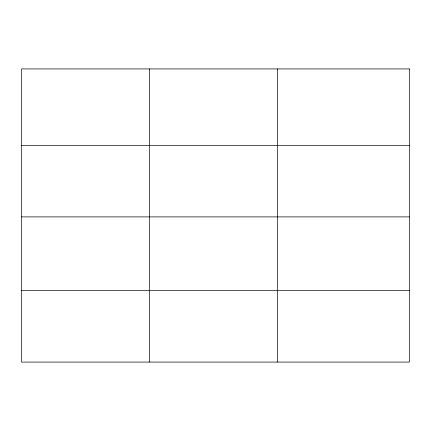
<?xml version="1.0" encoding="UTF-8"?>
<svg xmlns="http://www.w3.org/2000/svg" width="431" height="431" viewBox="0 0 431 431"><rect width="100%" height="100%" fill="white"/><g stroke="black" fill="none" stroke-linecap="round" stroke-linejoin="round"><path stroke-width="0.65" d="M21.55 145.387L409.45 145.387M21.55 216.895L409.45 216.895M21.55 290.569L409.45 290.569M277.564 68.917L277.564 362.083M149.557 68.917L149.557 362.083M409.45 68.917L21.55 68.917L21.55 362.083L409.45 362.083L409.45 68.917"/></g></svg>
